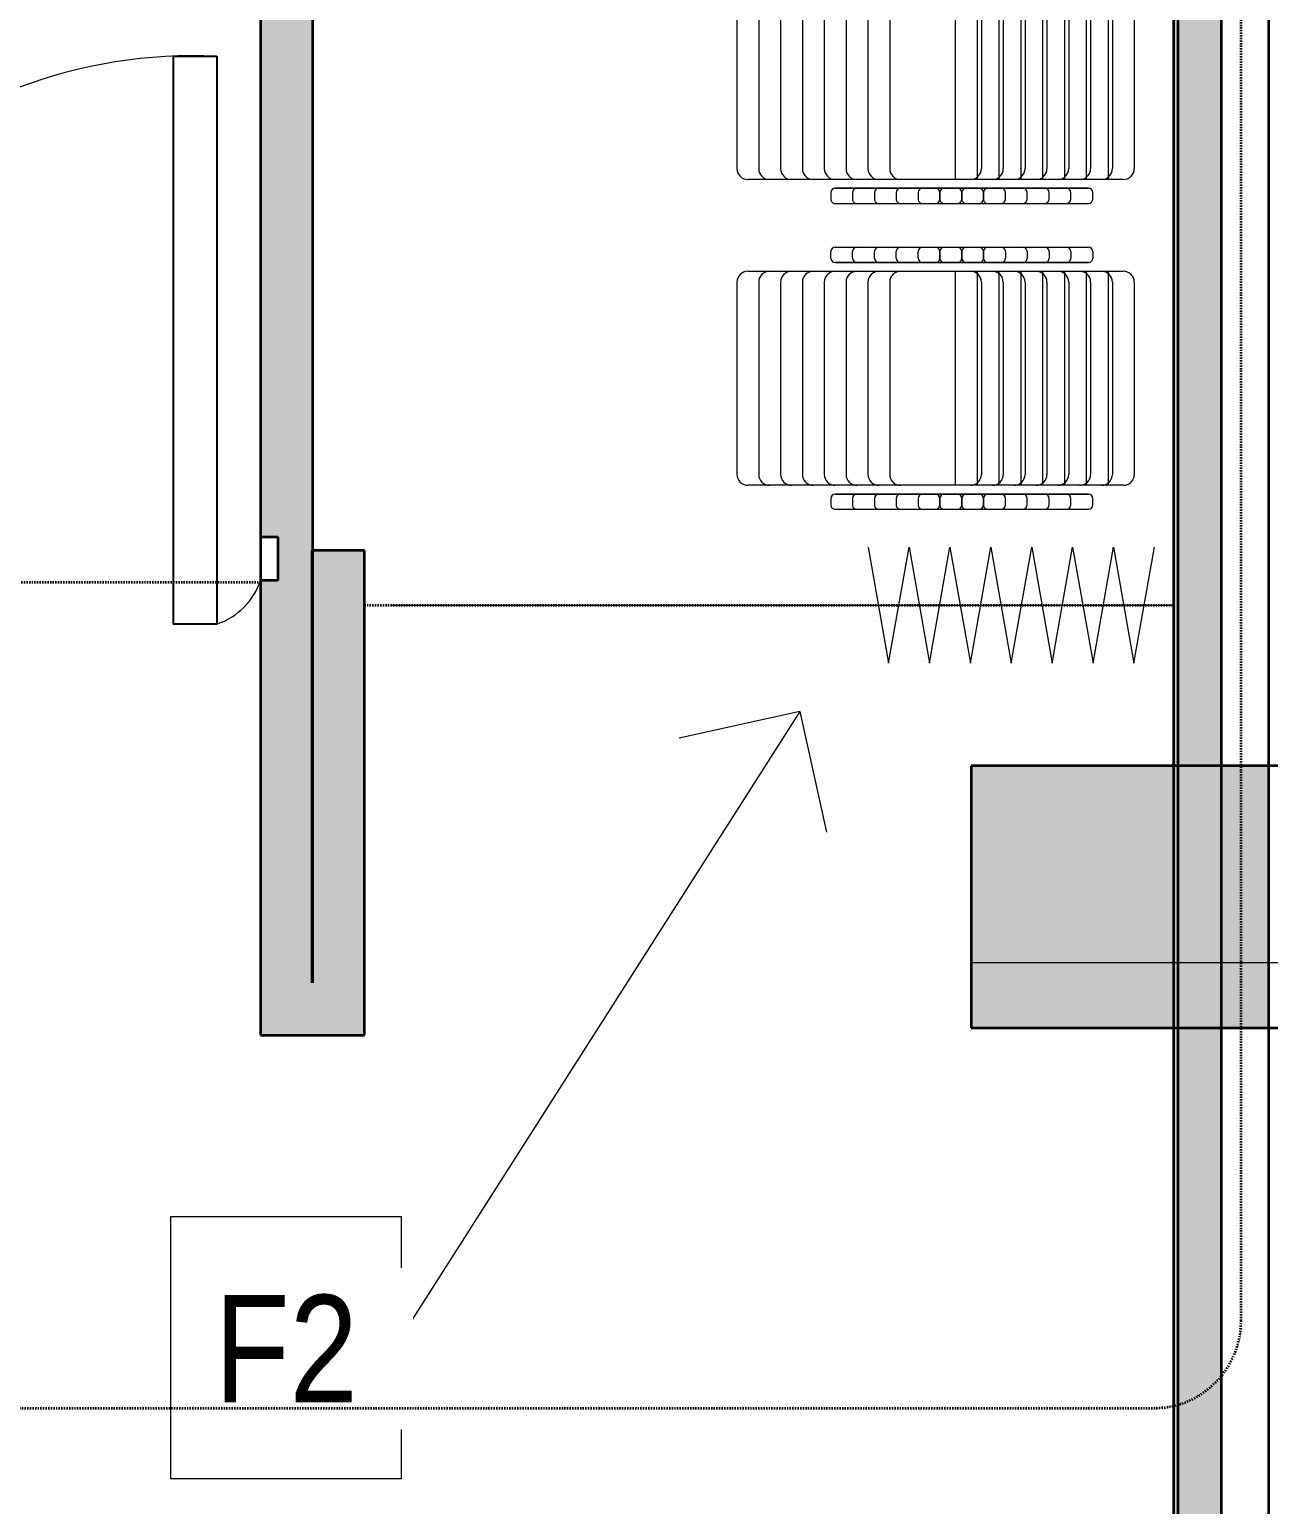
# Model space of a CAD drawing. Header units: millimetres. Extents: x -31381 to 39197, y -15686 to 26001.
# Drawn here: x 31826 to 34663, y -2046 to 1331 of the extents above; entities that cross this region are included whole.
import ezdxf

# ---------------------------------------------------------------- set-up
doc = ezdxf.new("R2010")
doc.units = ezdxf.units.MM
doc.linetypes.add('BVNDH-Dash', pattern=[6, 3, -3])
doc.linetypes.add('BVNDH-Overhead', pattern=[6, 4, -2])
for name, color, linetype, lineweight in [('A-ANNO-SYMB', 150, 'Continuous', 9), ('A-AREA', 32, 'BVNDH-Dash', 35), ('A-DETL', 90, 'Continuous', 9), ('A-DOOR', 31, 'Continuous', 13), ('A-DOOR-FRAM', 31, 'Continuous', 35), ('A-DOOR-GLAZ', 31, 'Continuous', 25), ('A-FLOR-OVHD', 1, 'BVNDH-Overhead', 13), ('A-GENM', 13, 'Continuous', 13), ('A-WALL', 113, 'Continuous', 13), ('A-WALL-PATT', 111, 'Continuous', 13), ('G-ANNO-TEXT', 231, 'Continuous', 9), ('G-IMPT', 8, 'Continuous', 9), ('I-FURN', 30, 'Continuous', 13), ('I-WALL', 2, 'Continuous', 13)]:
    doc.layers.add(name, color=color, linetype=linetype, lineweight=lineweight)
doc.styles.add('Arial Narrow_2', font='ARIALN.TTF', dxfattribs={"height": 245.820669})

# ---------------------------------------------------------------- blocks, each defined once
blk = doc.blocks.new('Family6 - Family6-1060928-Level 9 201 Kent St 1_100')
at = {"layer": 'A-GENM'}
h = blk.add_hatch(color=254, dxfattribs=at)
h.paths.add_polyline_path([(1047.6, -31), (1647.6, -31), (1647.6, 76.4), (1047.6, 76.4)], flags=0)
h.paths.add_polyline_path([(1047.6, -127.3), (1647.6, -127.3), (1647.6, -117), (1047.6, -105.6)], flags=0)
h.paths.add_polyline_path([(1047.6, 131.4), (1647.6, 139.8), (1647.6, 649.6), (1047.6, 649.6), (1047.6, 176.4)], flags=0)
at = {"layer": 'A-GENM', "color": 47, "lineweight": 35}
for p, q in [((1647.6, 649.6), (1047.6, 649.6)), ((1047.6, 649.6), (1047.6, -127.3)), ((1647.6, -127.3), (1647.6, 649.6)), ((1047.6, -127.3), (1047.6, -950.4)), ((1647.6, -950.4), (1647.6, -127.3)), ((1047.6, -950.4), (1647.6, -950.4))]:
    blk.add_line(p, q, dxfattribs=at)
blk = doc.blocks.new('Door_Pivot_Door_Standard_DOR - 3000 x 1300 _ 152-1851569-Level 9 201 Kent St 1_100')
at = {"layer": 'A-DOOR', "lineweight": 9}
for radius, start, end in [(1151.1, 87.5104, 177.5104), (158.1, 288.4349, 341.5651)]:
    blk.add_arc((479.8, 0), radius, start, end, dxfattribs=at)
at = {"layer": 'A-DOOR-FRAM'}
for p, q in [((-670.2, 50), (-710.2, 50)), ((-670.2, -50), (-670.2, 50)), ((629.8, 50), (629.8, -50)), ((-710.2, -50), (-670.2, -50))]:
    blk.add_line(p, q, dxfattribs=at)
at = {"layer": 'A-DOOR-GLAZ'}
for p, q in [((429.8, 1150), (529.8, 1150)), ((429.8, 1150), (429.8, -150)), ((529.8, 1150), (529.8, -150)), ((529.8, -150), (429.8, -150))]:
    blk.add_line(p, q, dxfattribs=at)
blk = doc.blocks.new('Furniture 20 - Kite_Rectangle_Square_Nested_edit_dwg__U12-2071255-Level 9 201 Kent St 1_100')
at = {"layer": 'G-IMPT'}
for p, q in [((-220, 279.9), (220, 279.9)), ((-245, -254.9), (-245, 254.9)), ((245, 254.9), (245, -254.9)), ((-245, 219.9), (245, 219.9)), ((-300, -55.1), (-300, 174.9)), ((-290, 184.9), (-275, 184.9)), ((290, 184.9), (275, 184.9)), ((300, -55.1), (300, 174.9)), ((-275, -65.1), (-290, -65.1)), ((275, -65.1), (290, -65.1)), ((-220, -279.9), (220, -279.9))]:
    blk.add_line(p, q, dxfattribs=at)
at = {"layer": 'G-IMPT', "flags": 128}
for points in [[(-265, 174.9), (-265, -55.1)], [(265, 174.9), (265, -55.1)]]:
    blk.add_lwpolyline(points, close=True, dxfattribs=at)
at = {"layer": 'G-IMPT'}
for centre, radius, start, end in [((-220, 254.9), 25, 90, 180), ((220, 254.9), 25, 360, 90), ((-290, 174.9), 10, 90, 180), ((-275, 174.9), 10, 360, 90), ((275, 174.9), 10, 90, 180), ((290, 174.9), 10, 0, 90), ((-290, -55.1), 10, 180, 270), ((-275, -55.1), 10, 270, 360), ((275, -55.1), 10, 180, 270), ((290, -55.1), 10, 270, 0), ((-220, -254.9), 25, 180, 270), ((220, -254.9), 25, 270, 0)]:
    blk.add_arc(centre, radius, start, end, dxfattribs=at)
blk = doc.blocks.new('Furniture 20 - Kite_Rectangle_Square_Nested_edit_dwg__U13-2071256-Level 9 201 Kent St 1_100')
at = {"layer": 'G-IMPT'}
for p, q in [((-220, 279.9), (220, 279.9)), ((-245, -254.9), (-245, 254.9)), ((245, 254.9), (245, -254.9)), ((-245, 219.9), (245, 219.9)), ((-300, -55.1), (-300, 174.9)), ((-290, 184.9), (-275, 184.9)), ((290, 184.9), (275, 184.9)), ((300, -55.1), (300, 174.9)), ((-275, -65.1), (-290, -65.1)), ((275, -65.1), (290, -65.1)), ((-220, -279.9), (220, -279.9))]:
    blk.add_line(p, q, dxfattribs=at)
at = {"layer": 'G-IMPT', "flags": 128}
for points in [[(-265, 174.9), (-265, -55.1)], [(265, 174.9), (265, -55.1)]]:
    blk.add_lwpolyline(points, close=True, dxfattribs=at)
at = {"layer": 'G-IMPT'}
for centre, radius, start, end in [((-220, 254.9), 25, 90, 180), ((220, 254.9), 25, 360, 90), ((-290, 174.9), 10, 90, 180), ((-275, 174.9), 10, 360, 90), ((275, 174.9), 10, 90, 180), ((290, 174.9), 10, 0, 90), ((-290, -55.1), 10, 180, 270), ((-275, -55.1), 10, 270, 360), ((275, -55.1), 10, 180, 270), ((290, -55.1), 10, 270, 0), ((-220, -254.9), 25, 180, 270), ((220, -254.9), 25, 270, 0)]:
    blk.add_arc(centre, radius, start, end, dxfattribs=at)
blk = doc.blocks.new('Furniture 20 - Kite_Rectangle_Square_Nested_edit_dwg__U14-2071257-Level 9 201 Kent St 1_100')
at = {"layer": 'G-IMPT'}
for p, q in [((-220, 279.9), (220, 279.9)), ((-245, -254.9), (-245, 254.9)), ((245, 254.9), (245, -254.9)), ((-245, 219.9), (245, 219.9)), ((-300, -55.1), (-300, 174.9)), ((-290, 184.9), (-275, 184.9)), ((290, 184.9), (275, 184.9)), ((300, -55.1), (300, 174.9)), ((-275, -65.1), (-290, -65.1)), ((275, -65.1), (290, -65.1)), ((-220, -279.9), (220, -279.9))]:
    blk.add_line(p, q, dxfattribs=at)
at = {"layer": 'G-IMPT', "flags": 128}
for points in [[(-265, 174.9), (-265, -55.1)], [(265, 174.9), (265, -55.1)]]:
    blk.add_lwpolyline(points, close=True, dxfattribs=at)
at = {"layer": 'G-IMPT'}
for centre, radius, start, end in [((-220, 254.9), 25, 90, 180), ((220, 254.9), 25, 360, 90), ((-290, 174.9), 10, 90, 180), ((-275, 174.9), 10, 360, 90), ((275, 174.9), 10, 90, 180), ((290, 174.9), 10, 0, 90), ((-290, -55.1), 10, 180, 270), ((-275, -55.1), 10, 270, 360), ((275, -55.1), 10, 180, 270), ((290, -55.1), 10, 270, 0), ((-220, -254.9), 25, 180, 270), ((220, -254.9), 25, 270, 0)]:
    blk.add_arc(centre, radius, start, end, dxfattribs=at)
blk = doc.blocks.new('Furniture 20 - Kite_Rectangle_Square_Nested_edit_dwg__U15-2071258-Level 9 201 Kent St 1_100')
at = {"layer": 'G-IMPT'}
for p, q in [((-220, 279.9), (220, 279.9)), ((-245, -254.9), (-245, 254.9)), ((245, 254.9), (245, -254.9)), ((-245, 219.9), (245, 219.9)), ((-300, -55.1), (-300, 174.9)), ((-290, 184.9), (-275, 184.9)), ((290, 184.9), (275, 184.9)), ((300, -55.1), (300, 174.9)), ((-275, -65.1), (-290, -65.1)), ((275, -65.1), (290, -65.1)), ((-220, -279.9), (220, -279.9))]:
    blk.add_line(p, q, dxfattribs=at)
at = {"layer": 'G-IMPT', "flags": 128}
for points in [[(-265, 174.9), (-265, -55.1)], [(265, 174.9), (265, -55.1)]]:
    blk.add_lwpolyline(points, close=True, dxfattribs=at)
at = {"layer": 'G-IMPT'}
for centre, radius, start, end in [((-220, 254.9), 25, 90, 180), ((220, 254.9), 25, 360, 90), ((-290, 174.9), 10, 90, 180), ((-275, 174.9), 10, 360, 90), ((275, 174.9), 10, 90, 180), ((290, 174.9), 10, 0, 90), ((-290, -55.1), 10, 180, 270), ((-275, -55.1), 10, 270, 360), ((275, -55.1), 10, 180, 270), ((290, -55.1), 10, 270, 0), ((-220, -254.9), 25, 180, 270), ((220, -254.9), 25, 270, 0)]:
    blk.add_arc(centre, radius, start, end, dxfattribs=at)
blk = doc.blocks.new('Furniture 20 - Kite_Rectangle_Square_Nested_edit_dwg__U16-2071259-Level 9 201 Kent St 1_100')
at = {"layer": 'G-IMPT'}
for p, q in [((-220, 279.9), (220, 279.9)), ((-245, -254.9), (-245, 254.9)), ((245, 254.9), (245, -254.9)), ((-245, 219.9), (245, 219.9)), ((-300, -55.1), (-300, 174.9)), ((-290, 184.9), (-275, 184.9)), ((290, 184.9), (275, 184.9)), ((300, -55.1), (300, 174.9)), ((-275, -65.1), (-290, -65.1)), ((275, -65.1), (290, -65.1)), ((-220, -279.9), (220, -279.9))]:
    blk.add_line(p, q, dxfattribs=at)
at = {"layer": 'G-IMPT', "flags": 128}
for points in [[(-265, 174.9), (-265, -55.1)], [(265, 174.9), (265, -55.1)]]:
    blk.add_lwpolyline(points, close=True, dxfattribs=at)
at = {"layer": 'G-IMPT'}
for centre, radius, start, end in [((-220, 254.9), 25, 90, 180), ((220, 254.9), 25, 360, 90), ((-290, 174.9), 10, 90, 180), ((-275, 174.9), 10, 360, 90), ((275, 174.9), 10, 90, 180), ((290, 174.9), 10, 0, 90), ((-290, -55.1), 10, 180, 270), ((-275, -55.1), 10, 270, 360), ((275, -55.1), 10, 180, 270), ((290, -55.1), 10, 270, 0), ((-220, -254.9), 25, 180, 270), ((220, -254.9), 25, 270, 0)]:
    blk.add_arc(centre, radius, start, end, dxfattribs=at)
blk = doc.blocks.new('Furniture 20 - Kite_Rectangle_Square_Nested_edit_dwg__U17-2071260-Level 9 201 Kent St 1_100')
at = {"layer": 'G-IMPT'}
for p, q in [((-220, 279.9), (220, 279.9)), ((-245, -254.9), (-245, 254.9)), ((245, 254.9), (245, -254.9)), ((-245, 219.9), (245, 219.9)), ((-300, -55.1), (-300, 174.9)), ((-290, 184.9), (-275, 184.9)), ((290, 184.9), (275, 184.9)), ((300, -55.1), (300, 174.9)), ((-275, -65.1), (-290, -65.1)), ((275, -65.1), (290, -65.1)), ((-220, -279.9), (220, -279.9))]:
    blk.add_line(p, q, dxfattribs=at)
at = {"layer": 'G-IMPT', "flags": 128}
for points in [[(-265, 174.9), (-265, -55.1)], [(265, 174.9), (265, -55.1)]]:
    blk.add_lwpolyline(points, close=True, dxfattribs=at)
at = {"layer": 'G-IMPT'}
for centre, radius, start, end in [((-220, 254.9), 25, 90, 180), ((220, 254.9), 25, 360, 90), ((-290, 174.9), 10, 90, 180), ((-275, 174.9), 10, 360, 90), ((275, 174.9), 10, 90, 180), ((290, 174.9), 10, 0, 90), ((-290, -55.1), 10, 180, 270), ((-275, -55.1), 10, 270, 360), ((275, -55.1), 10, 180, 270), ((290, -55.1), 10, 270, 0), ((-220, -254.9), 25, 180, 270), ((220, -254.9), 25, 270, 0)]:
    blk.add_arc(centre, radius, start, end, dxfattribs=at)
blk = doc.blocks.new('Furniture 20 - Kite_Rectangle_Square_Nested_edit_dwg__U18-2071261-Level 9 201 Kent St 1_100')
at = {"layer": 'G-IMPT'}
for p, q in [((-220, 279.9), (220, 279.9)), ((-245, -254.9), (-245, 254.9)), ((245, 254.9), (245, -254.9)), ((-245, 219.9), (245, 219.9)), ((-300, -55.1), (-300, 174.9)), ((-290, 184.9), (-275, 184.9)), ((290, 184.9), (275, 184.9)), ((300, -55.1), (300, 174.9)), ((-275, -65.1), (-290, -65.1)), ((275, -65.1), (290, -65.1)), ((-220, -279.9), (220, -279.9))]:
    blk.add_line(p, q, dxfattribs=at)
at = {"layer": 'G-IMPT', "flags": 128}
for points in [[(-265, 174.9), (-265, -55.1)], [(265, 174.9), (265, -55.1)]]:
    blk.add_lwpolyline(points, close=True, dxfattribs=at)
at = {"layer": 'G-IMPT'}
for centre, radius, start, end in [((-220, 254.9), 25, 90, 180), ((220, 254.9), 25, 360, 90), ((-290, 174.9), 10, 90, 180), ((-275, 174.9), 10, 360, 90), ((275, 174.9), 10, 90, 180), ((290, 174.9), 10, 0, 90), ((-290, -55.1), 10, 180, 270), ((-275, -55.1), 10, 270, 360), ((275, -55.1), 10, 180, 270), ((290, -55.1), 10, 270, 0), ((-220, -254.9), 25, 180, 270), ((220, -254.9), 25, 270, 0)]:
    blk.add_arc(centre, radius, start, end, dxfattribs=at)
blk = doc.blocks.new('Furniture 20 - Kite_Rectangle_Square_Nested_edit_dwg__U19-2071262-Level 9 201 Kent St 1_100')
at = {"layer": 'G-IMPT'}
for p, q in [((-220, 279.9), (220, 279.9)), ((-245, -254.9), (-245, 254.9)), ((245, 254.9), (245, -254.9)), ((-245, 219.9), (245, 219.9)), ((-300, -55.1), (-300, 174.9)), ((-290, 184.9), (-275, 184.9)), ((290, 184.9), (275, 184.9)), ((300, -55.1), (300, 174.9)), ((-275, -65.1), (-290, -65.1)), ((275, -65.1), (290, -65.1)), ((-220, -279.9), (220, -279.9))]:
    blk.add_line(p, q, dxfattribs=at)
at = {"layer": 'G-IMPT', "flags": 128}
for points in [[(-265, 174.9), (-265, -55.1)], [(265, 174.9), (265, -55.1)]]:
    blk.add_lwpolyline(points, close=True, dxfattribs=at)
at = {"layer": 'G-IMPT'}
for centre, radius, start, end in [((-220, 254.9), 25, 90, 180), ((220, 254.9), 25, 360, 90), ((-290, 174.9), 10, 90, 180), ((-275, 174.9), 10, 360, 90), ((275, 174.9), 10, 90, 180), ((290, 174.9), 10, 0, 90), ((-290, -55.1), 10, 180, 270), ((-275, -55.1), 10, 270, 360), ((275, -55.1), 10, 180, 270), ((290, -55.1), 10, 270, 0), ((-220, -254.9), 25, 180, 270), ((220, -254.9), 25, 270, 0)]:
    blk.add_arc(centre, radius, start, end, dxfattribs=at)
blk = doc.blocks.new('Furniture 20 - Kite_Rectangle_Square_Nested_edit_dwg__U20-2071263-Level 9 201 Kent St 1_100')
at = {"layer": 'G-IMPT'}
for p, q in [((-220, 279.9), (220, 279.9)), ((-245, -254.9), (-245, 254.9)), ((245, 254.9), (245, -254.9)), ((-245, 219.9), (245, 219.9)), ((-300, -55.1), (-300, 174.9)), ((-290, 184.9), (-275, 184.9)), ((290, 184.9), (275, 184.9)), ((300, -55.1), (300, 174.9)), ((-275, -65.1), (-290, -65.1)), ((275, -65.1), (290, -65.1)), ((-220, -279.9), (220, -279.9))]:
    blk.add_line(p, q, dxfattribs=at)
at = {"layer": 'G-IMPT', "flags": 128}
for points in [[(-265, 174.9), (-265, -55.1)], [(265, 174.9), (265, -55.1)]]:
    blk.add_lwpolyline(points, close=True, dxfattribs=at)
at = {"layer": 'G-IMPT'}
for centre, radius, start, end in [((-220, 254.9), 25, 90, 180), ((220, 254.9), 25, 360, 90), ((-290, 174.9), 10, 90, 180), ((-275, 174.9), 10, 360, 90), ((275, 174.9), 10, 90, 180), ((290, 174.9), 10, 0, 90), ((-290, -55.1), 10, 180, 270), ((-275, -55.1), 10, 270, 360), ((275, -55.1), 10, 180, 270), ((290, -55.1), 10, 270, 0), ((-220, -254.9), 25, 180, 270), ((220, -254.9), 25, 270, 0)]:
    blk.add_arc(centre, radius, start, end, dxfattribs=at)
blk = doc.blocks.new('Furniture 20 - Kite_Rectangle_Square_Nested_edit_dwg__U21-2071264-Level 9 201 Kent St 1_100')
at = {"layer": 'G-IMPT'}
for p, q in [((-220, 279.9), (220, 279.9)), ((-245, -254.9), (-245, 254.9)), ((245, 254.9), (245, -254.9)), ((-245, 219.9), (245, 219.9)), ((-300, -55.1), (-300, 174.9)), ((-290, 184.9), (-275, 184.9)), ((290, 184.9), (275, 184.9)), ((300, -55.1), (300, 174.9)), ((-275, -65.1), (-290, -65.1)), ((275, -65.1), (290, -65.1)), ((-220, -279.9), (220, -279.9))]:
    blk.add_line(p, q, dxfattribs=at)
at = {"layer": 'G-IMPT', "flags": 128}
for points in [[(-265, 174.9), (-265, -55.1)], [(265, 174.9), (265, -55.1)]]:
    blk.add_lwpolyline(points, close=True, dxfattribs=at)
at = {"layer": 'G-IMPT'}
for centre, radius, start, end in [((-220, 254.9), 25, 90, 180), ((220, 254.9), 25, 360, 90), ((-290, 174.9), 10, 90, 180), ((-275, 174.9), 10, 360, 90), ((275, 174.9), 10, 90, 180), ((290, 174.9), 10, 0, 90), ((-290, -55.1), 10, 180, 270), ((-275, -55.1), 10, 270, 360), ((275, -55.1), 10, 180, 270), ((290, -55.1), 10, 270, 0), ((-220, -254.9), 25, 180, 270), ((220, -254.9), 25, 270, 0)]:
    blk.add_arc(centre, radius, start, end, dxfattribs=at)
blk = doc.blocks.new('Furniture 20 - Kite_Rectangle_Square_Nested_edit_dwg__U22-2071265-Level 9 201 Kent St 1_100')
at = {"layer": 'G-IMPT'}
for p, q in [((-220, 279.9), (220, 279.9)), ((-245, -254.9), (-245, 254.9)), ((245, 254.9), (245, -254.9)), ((-245, 219.9), (245, 219.9)), ((-300, -55.1), (-300, 174.9)), ((-290, 184.9), (-275, 184.9)), ((290, 184.9), (275, 184.9)), ((300, -55.1), (300, 174.9)), ((-275, -65.1), (-290, -65.1)), ((275, -65.1), (290, -65.1)), ((-220, -279.9), (220, -279.9))]:
    blk.add_line(p, q, dxfattribs=at)
at = {"layer": 'G-IMPT', "flags": 128}
for points in [[(-265, 174.9), (-265, -55.1)], [(265, 174.9), (265, -55.1)]]:
    blk.add_lwpolyline(points, close=True, dxfattribs=at)
at = {"layer": 'G-IMPT'}
for centre, radius, start, end in [((-220, 254.9), 25, 90, 180), ((220, 254.9), 25, 360, 90), ((-290, 174.9), 10, 90, 180), ((-275, 174.9), 10, 360, 90), ((275, 174.9), 10, 90, 180), ((290, 174.9), 10, 0, 90), ((-290, -55.1), 10, 180, 270), ((-275, -55.1), 10, 270, 360), ((275, -55.1), 10, 180, 270), ((290, -55.1), 10, 270, 0), ((-220, -254.9), 25, 180, 270), ((220, -254.9), 25, 270, 0)]:
    blk.add_arc(centre, radius, start, end, dxfattribs=at)
blk = doc.blocks.new('Furniture 20 - Kite_Rectangle_Square_Nested_edit_dwg__U23-2071266-Level 9 201 Kent St 1_100')
at = {"layer": 'G-IMPT'}
for p, q in [((-220, 279.9), (220, 279.9)), ((-245, -254.9), (-245, 254.9)), ((245, 254.9), (245, -254.9)), ((-245, 219.9), (245, 219.9)), ((-300, -55.1), (-300, 174.9)), ((-290, 184.9), (-275, 184.9)), ((290, 184.9), (275, 184.9)), ((300, -55.1), (300, 174.9)), ((-275, -65.1), (-290, -65.1)), ((275, -65.1), (290, -65.1)), ((-220, -279.9), (220, -279.9))]:
    blk.add_line(p, q, dxfattribs=at)
at = {"layer": 'G-IMPT', "flags": 128}
for points in [[(-265, 174.9), (-265, -55.1)], [(265, 174.9), (265, -55.1)]]:
    blk.add_lwpolyline(points, close=True, dxfattribs=at)
at = {"layer": 'G-IMPT'}
for centre, radius, start, end in [((-220, 254.9), 25, 90, 180), ((220, 254.9), 25, 360, 90), ((-290, 174.9), 10, 90, 180), ((-275, 174.9), 10, 360, 90), ((275, 174.9), 10, 90, 180), ((290, 174.9), 10, 0, 90), ((-290, -55.1), 10, 180, 270), ((-275, -55.1), 10, 270, 360), ((275, -55.1), 10, 180, 270), ((290, -55.1), 10, 270, 0), ((-220, -254.9), 25, 180, 270), ((220, -254.9), 25, 270, 0)]:
    blk.add_arc(centre, radius, start, end, dxfattribs=at)
blk = doc.blocks.new('Furniture 20 - Kite_Rectangle_Square_Nested_edit_dwg__U24-2071267-Level 9 201 Kent St 1_100')
at = {"layer": 'G-IMPT'}
for p, q in [((-220, 279.9), (220, 279.9)), ((-245, -254.9), (-245, 254.9)), ((245, 254.9), (245, -254.9)), ((-245, 219.9), (245, 219.9)), ((-300, -55.1), (-300, 174.9)), ((-290, 184.9), (-275, 184.9)), ((290, 184.9), (275, 184.9)), ((300, -55.1), (300, 174.9)), ((-275, -65.1), (-290, -65.1)), ((275, -65.1), (290, -65.1)), ((-220, -279.9), (220, -279.9))]:
    blk.add_line(p, q, dxfattribs=at)
at = {"layer": 'G-IMPT', "flags": 128}
for points in [[(-265, 174.9), (-265, -55.1)], [(265, 174.9), (265, -55.1)]]:
    blk.add_lwpolyline(points, close=True, dxfattribs=at)
at = {"layer": 'G-IMPT'}
for centre, radius, start, end in [((-220, 254.9), 25, 90, 180), ((220, 254.9), 25, 360, 90), ((-290, 174.9), 10, 90, 180), ((-275, 174.9), 10, 360, 90), ((275, 174.9), 10, 90, 180), ((290, 174.9), 10, 0, 90), ((-290, -55.1), 10, 180, 270), ((-275, -55.1), 10, 270, 360), ((275, -55.1), 10, 180, 270), ((290, -55.1), 10, 270, 0), ((-220, -254.9), 25, 180, 270), ((220, -254.9), 25, 270, 0)]:
    blk.add_arc(centre, radius, start, end, dxfattribs=at)
blk = doc.blocks.new('Furniture 20 - Kite_Rectangle_Square_Nested_edit_dwg__U25-2071268-Level 9 201 Kent St 1_100')
at = {"layer": 'G-IMPT'}
for p, q in [((-220, 279.9), (220, 279.9)), ((-245, -254.9), (-245, 254.9)), ((245, 254.9), (245, -254.9)), ((-245, 219.9), (245, 219.9)), ((-300, -55.1), (-300, 174.9)), ((-290, 184.9), (-275, 184.9)), ((290, 184.9), (275, 184.9)), ((300, -55.1), (300, 174.9)), ((-275, -65.1), (-290, -65.1)), ((275, -65.1), (290, -65.1)), ((-220, -279.9), (220, -279.9))]:
    blk.add_line(p, q, dxfattribs=at)
at = {"layer": 'G-IMPT', "flags": 128}
for points in [[(-265, 174.9), (-265, -55.1)], [(265, 174.9), (265, -55.1)]]:
    blk.add_lwpolyline(points, close=True, dxfattribs=at)
at = {"layer": 'G-IMPT'}
for centre, radius, start, end in [((-220, 254.9), 25, 90, 180), ((220, 254.9), 25, 360, 90), ((-290, 174.9), 10, 90, 180), ((-275, 174.9), 10, 360, 90), ((275, 174.9), 10, 90, 180), ((290, 174.9), 10, 0, 90), ((-290, -55.1), 10, 180, 270), ((-275, -55.1), 10, 270, 360), ((275, -55.1), 10, 180, 270), ((290, -55.1), 10, 270, 0), ((-220, -254.9), 25, 180, 270), ((220, -254.9), 25, 270, 0)]:
    blk.add_arc(centre, radius, start, end, dxfattribs=at)
blk = doc.blocks.new('Furniture 20 - Kite_Rectangle_Square_Nested_edit_dwg__U26-2071269-Level 9 201 Kent St 1_100')
at = {"layer": 'G-IMPT'}
for p, q in [((-220, 279.9), (220, 279.9)), ((-245, -254.9), (-245, 254.9)), ((245, 254.9), (245, -254.9)), ((-245, 219.9), (245, 219.9)), ((-300, -55.1), (-300, 174.9)), ((-290, 184.9), (-275, 184.9)), ((290, 184.9), (275, 184.9)), ((300, -55.1), (300, 174.9)), ((-275, -65.1), (-290, -65.1)), ((275, -65.1), (290, -65.1)), ((-220, -279.9), (220, -279.9))]:
    blk.add_line(p, q, dxfattribs=at)
at = {"layer": 'G-IMPT', "flags": 128}
for points in [[(-265, 174.9), (-265, -55.1)], [(265, 174.9), (265, -55.1)]]:
    blk.add_lwpolyline(points, close=True, dxfattribs=at)
at = {"layer": 'G-IMPT'}
for centre, radius, start, end in [((-220, 254.9), 25, 90, 180), ((220, 254.9), 25, 360, 90), ((-290, 174.9), 10, 90, 180), ((-275, 174.9), 10, 360, 90), ((275, 174.9), 10, 90, 180), ((290, 174.9), 10, 0, 90), ((-290, -55.1), 10, 180, 270), ((-275, -55.1), 10, 270, 360), ((275, -55.1), 10, 180, 270), ((290, -55.1), 10, 270, 0), ((-220, -254.9), 25, 180, 270), ((220, -254.9), 25, 270, 0)]:
    blk.add_arc(centre, radius, start, end, dxfattribs=at)
blk = doc.blocks.new('Furniture 20 - Kite_Rectangle_Square_Nested_edit_dwg__U27-2071270-Level 9 201 Kent St 1_100')
at = {"layer": 'G-IMPT'}
for p, q in [((-220, 279.9), (220, 279.9)), ((-245, -254.9), (-245, 254.9)), ((245, 254.9), (245, -254.9)), ((-245, 219.9), (245, 219.9)), ((-300, -55.1), (-300, 174.9)), ((-290, 184.9), (-275, 184.9)), ((290, 184.9), (275, 184.9)), ((300, -55.1), (300, 174.9)), ((-275, -65.1), (-290, -65.1)), ((275, -65.1), (290, -65.1)), ((-220, -279.9), (220, -279.9))]:
    blk.add_line(p, q, dxfattribs=at)
at = {"layer": 'G-IMPT', "flags": 128}
for points in [[(-265, 174.9), (-265, -55.1)], [(265, 174.9), (265, -55.1)]]:
    blk.add_lwpolyline(points, close=True, dxfattribs=at)
at = {"layer": 'G-IMPT'}
for centre, radius, start, end in [((-220, 254.9), 25, 90, 180), ((220, 254.9), 25, 360, 90), ((-290, 174.9), 10, 90, 180), ((-275, 174.9), 10, 360, 90), ((275, 174.9), 10, 90, 180), ((290, 174.9), 10, 0, 90), ((-290, -55.1), 10, 180, 270), ((-275, -55.1), 10, 270, 360), ((275, -55.1), 10, 180, 270), ((290, -55.1), 10, 270, 0), ((-220, -254.9), 25, 180, 270), ((220, -254.9), 25, 270, 0)]:
    blk.add_arc(centre, radius, start, end, dxfattribs=at)
blk = doc.blocks.new('Furniture 20 - Kite_Rectangle_Square_Nested_edit_dwg-2071243-Level 9 201 Kent St 1_100')
for name, p in [('Furniture 20 - Kite_Rectangle_Square_Nested_edit_dwg__U12-2071255-Level 9 201 Kent St 1_100', (3206.9, 4700.7)), ('Furniture 20 - Kite_Rectangle_Square_Nested_edit_dwg__U20-2071263-Level 9 201 Kent St 1_100', (3906.9, 4700.7)), ('Furniture 20 - Kite_Rectangle_Square_Nested_edit_dwg__U13-2071256-Level 9 201 Kent St 1_100', (3206.9, 4650.7)), ('Furniture 20 - Kite_Rectangle_Square_Nested_edit_dwg__U21-2071264-Level 9 201 Kent St 1_100', (3906.9, 4650.7)), ('Furniture 20 - Kite_Rectangle_Square_Nested_edit_dwg__U14-2071257-Level 9 201 Kent St 1_100', (3206.9, 4600.7)), ('Furniture 20 - Kite_Rectangle_Square_Nested_edit_dwg__U22-2071265-Level 9 201 Kent St 1_100', (3906.9, 4600.7)), ('Furniture 20 - Kite_Rectangle_Square_Nested_edit_dwg__U15-2071258-Level 9 201 Kent St 1_100', (3206.9, 4550.7)), ('Furniture 20 - Kite_Rectangle_Square_Nested_edit_dwg__U23-2071266-Level 9 201 Kent St 1_100', (3906.9, 4550.7)), ('Furniture 20 - Kite_Rectangle_Square_Nested_edit_dwg__U16-2071259-Level 9 201 Kent St 1_100', (3206.9, 4500.7)), ('Furniture 20 - Kite_Rectangle_Square_Nested_edit_dwg__U24-2071267-Level 9 201 Kent St 1_100', (3906.9, 4500.7)), ('Furniture 20 - Kite_Rectangle_Square_Nested_edit_dwg__U17-2071260-Level 9 201 Kent St 1_100', (3206.9, 4450.7)), ('Furniture 20 - Kite_Rectangle_Square_Nested_edit_dwg__U25-2071268-Level 9 201 Kent St 1_100', (3906.9, 4450.7)), ('Furniture 20 - Kite_Rectangle_Square_Nested_edit_dwg__U18-2071261-Level 9 201 Kent St 1_100', (3206.9, 4400.7)), ('Furniture 20 - Kite_Rectangle_Square_Nested_edit_dwg__U26-2071269-Level 9 201 Kent St 1_100', (3906.9, 4400.7)), ('Furniture 20 - Kite_Rectangle_Square_Nested_edit_dwg__U19-2071262-Level 9 201 Kent St 1_100', (3206.9, 4350.7)), ('Furniture 20 - Kite_Rectangle_Square_Nested_edit_dwg__U27-2071270-Level 9 201 Kent St 1_100', (3906.9, 4350.7))]:
    blk.add_blockref(name, p)
blk = doc.blocks.new('Furniture 20 - Furniture 20-2071275-Level 9 201 Kent St 1_100')
at = {"rotation": 270.0000000000001}
blk.add_blockref('Furniture 20 - Kite_Rectangle_Square_Nested_edit_dwg-2071243-Level 9 201 Kent St 1_100', (29374.8, 4439.6), dxfattribs=at)

msp = doc.modelspace()

# ---------------------------------------------------------------- hatches: boundary and pattern name
at = {"layer": 'A-WALL-PATT', "lineweight": 9}
h = msp.add_hatch(color=256, dxfattribs=at)
h.paths.add_polyline_path([(34455.5, -5003.9), (34455.5, -954.6), (34445.5, -954.6), (34445.5, -5003.9)], flags=0)
h.paths.add_polyline_path([(34445.5, -354.6), (34455.5, -354.6), (34455.5, 2278.2), (34445.5, 2278.2), (34445.5, 259.1)], flags=0)
h.paths.add_polyline_path([(34455.5, 2398.2), (34455.5, 8586.2), (34445.5, 8586.2), (34445.5, 2398.2)], flags=0)
for color, points in [(9, [(34505, -4903.9), (34555.5, -4903.9), (34555.5, 8486.2), (34455.5, 8486.2), (34455.5, -354.6), (34492.1, -354.6), (34500.5, -954.6), (34455.5, -954.6), (34455.5, -4903.9)]), (256, [(32354.6, -851.5), (32474.6, -851.5), (32474.6, 8053.5), (32354.6, 8053.5), (32354.6, 170), (32394.6, 170), (32394.6, 70), (32354.6, 70)]), (256, [(32520.6, -851.5), (32592.5, -851.5), (32592.5, 138.5), (32474.6, 138.5), (32474.6, -851.5)]), (256, [(32354.6, -971.5), (32592.5, -971.5), (32592.5, -851.5), (32354.6, -851.5)])]:
    msp.add_hatch(color=color, dxfattribs=at).paths.add_polyline_path(points, flags=0)

# ---------------------------------------------------------------- linework, layer by layer
at = {"layer": 'A-ANNO-SYMB', "linetype": 'BVNDH-Dash', "lineweight": 35}
msp.add_line((34600, -1624.9), (34600, 8947.3), dxfattribs=at)
msp.add_arc((34400, -1624.9), 200, 270, 0, dxfattribs=at)
at = {"layer": 'A-AREA'}
for p, q in [((31014.6, 66), (32353.2, 66)), ((32592.5, 13.5), (34445.5, 13.5))]:
    msp.add_line(p, q, dxfattribs=at)
at = {"layer": 'A-DETL', "lineweight": 13}
for p, q in [((33746.1, 146.3), (33792.9, -119.2)), ((33792.9, -119.2), (33839.7, 146.3)), ((33839.7, 146.3), (33886.5, -119.2)), ((33886.5, -119.2), (33933.4, 146.3)), ((33933.4, 146.3), (33980.2, -119.2)), ((33980.2, -119.2), (34027, 146.3)), ((34027, 146.3), (34073.8, -119.2)), ((34073.8, -119.2), (34120.7, 146.3)), ((34120.7, 146.3), (34167.5, -119.2)), ((34167.5, -119.2), (34214.3, 146.3)), ((34214.3, 146.3), (34261.1, -119.2)), ((34261.1, -119.2), (34308, 146.3)), ((34308, 146.3), (34354.8, -119.2)), ((34354.8, -119.2), (34401.6, 146.3))]:
    msp.add_line(p, q, dxfattribs=at)
at = {"layer": 'A-DETL'}
for q in [(36382.3, -804.8), (36042.9, -804.8), (36382.3, -804.8), (36042.9, -804.8)]:
    msp.add_line((33982.3, -804.8), q, dxfattribs=at)
at = {"layer": 'A-FLOR-OVHD'}
msp.add_line((32654.6, 13.5), (34445.5, 13.5), dxfattribs=at)
at = {"layer": 'A-WALL', "color": 47, "lineweight": 35}
msp.add_line((34662.9, 8486.2), (34662.9, -4903.9), dxfattribs=at)
at = {"layer": 'G-ANNO-TEXT', "color": 7}
for q in [(32676.7, -1661.4), (33313.1, -291.4), (33650.4, -506.4)]:
    msp.add_line((33589.3, -230.3), q, dxfattribs=at)
at = {"layer": 'G-ANNO-TEXT', "color": 7, "flags": 128}
msp.add_lwpolyline([(32149.2, -1386.4), (32676.7, -1386.4), (32676.7, -1987.2), (32149.2, -1987.2)], close=True, dxfattribs=at)
at = {"layer": 'I-WALL', "lineweight": 35}
for p, q in [((34445.5, 8586.2), (34445.5, -5003.9)), ((32354.6, 8053.5), (32354.6, 170)), ((32474.6, -851.5), (32474.6, 2278.2)), ((32354.6, 170), (32394.6, 170)), ((32394.6, 170), (32394.6, 70)), ((32592.5, 138.5), (32472.5, 138.5)), ((32472.5, 138.5), (32472.5, -851.5)), ((32592.5, -971.5), (32592.5, 138.5)), ((32394.6, 70), (32354.6, 70)), ((32354.6, 70), (32354.6, -971.5)), ((32354.6, -971.5), (32592.5, -971.5))]:
    msp.add_line(p, q, dxfattribs=at)
at = {"layer": 'I-WALL', "color": 47, "lineweight": 35}
for p, q in [((34555.5, -4903.9), (34555.5, 8486.2)), ((34455.5, 2278.2), (34455.5, -5003.9))]:
    msp.add_line(p, q, dxfattribs=at)

# ---------------------------------------------------------------- block references
at = {"layer": 'A-DOOR', "lineweight": 9}
msp.add_blockref('Door_Pivot_Door_Standard_DOR - 3000 x 1300 _ 152-1851569-Level 9 201 Kent St 1_100', (31724.8, 120), dxfattribs=at)
at = {"layer": 'A-GENM', "color": 67, "rotation": 89.99999999999997}
msp.add_blockref('Family6 - Family6-1060928-Level 9 201 Kent St 1_100', (34631.9, -2002.2), dxfattribs=at)
at = {"layer": 'I-FURN', "lineweight": 9}
msp.add_blockref('Furniture 20 - Furniture 20-2071275-Level 9 201 Kent St 1_100', (0, 0), dxfattribs=at)

# ---------------------------------------------------------------- next in the draw order: texts
at = {"layer": 'G-ANNO-TEXT', "color": 7, "insert": (32249.2, -1566), "char_height": 245.82, "width": 393, "attachment_point": 1, "line_spacing_factor": 0.968573, "style": 'Arial Narrow_2', "bg_fill": 3, "box_fill_scale": 1.25, "bg_fill_color": 0, "bg_fill_transparency": 0}
msp.add_mtext('F2', dxfattribs=at)

# ---------------------------------------------------------------- next in the draw order: linework, layer by layer
at = {"layer": 'A-ANNO-SYMB', "linetype": 'BVNDH-Dash', "lineweight": 35}
msp.add_line((17006.3, -1824.9), (34400, -1824.9), dxfattribs=at)

doc.saveas('drawing.dxf')
